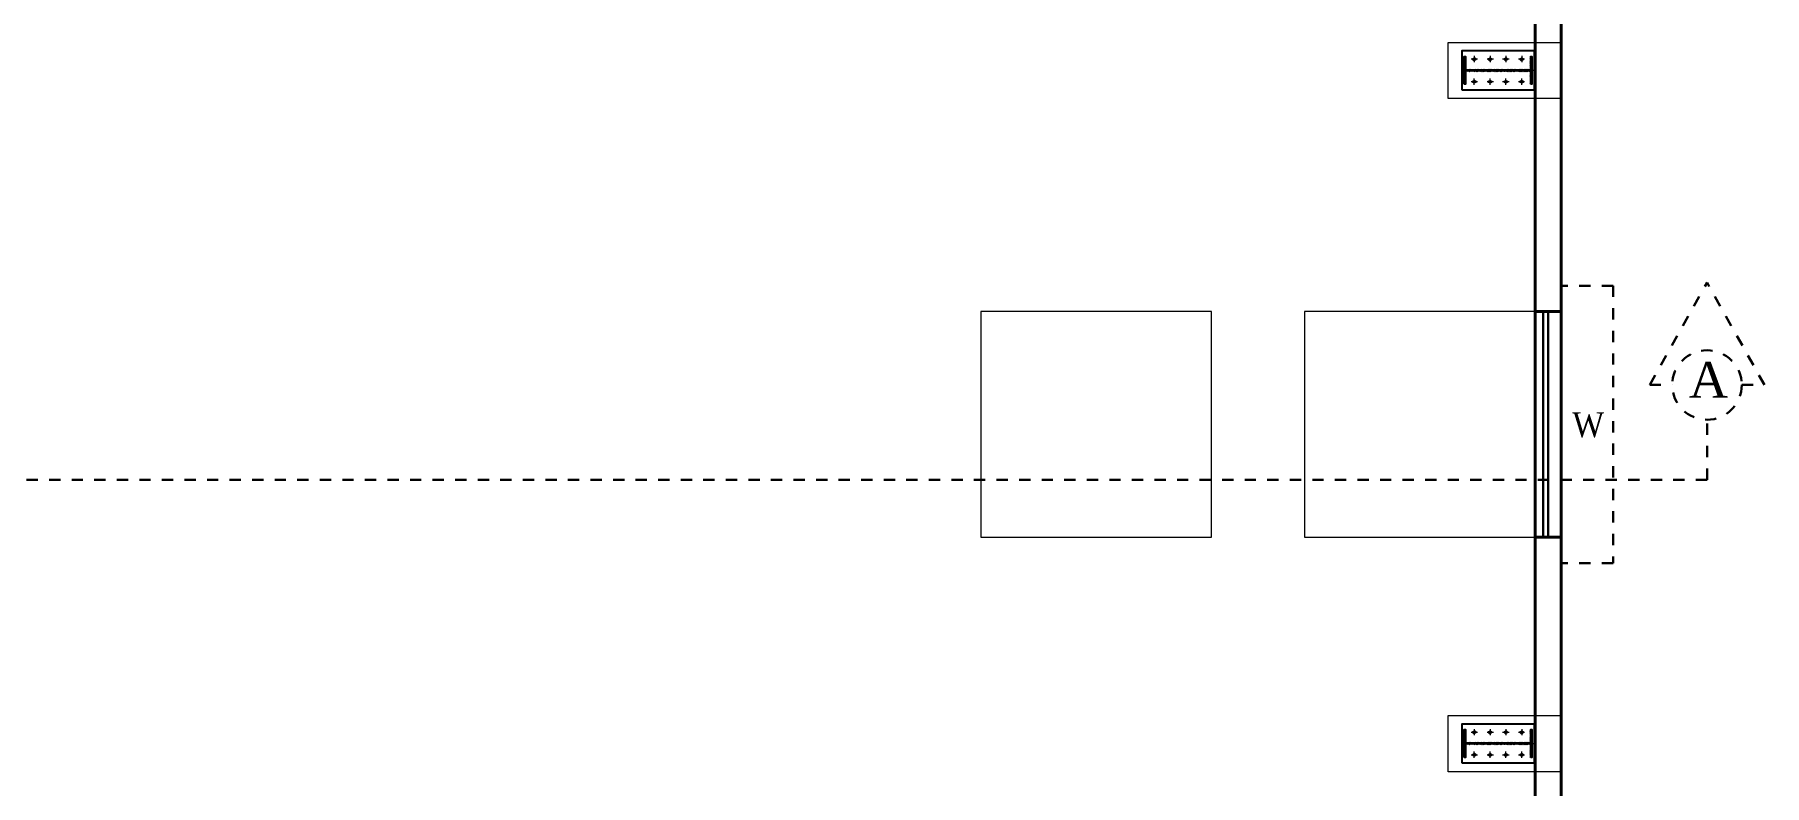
# Model space of a CAD drawing. Header units: metres. Extents: x 98347 to 98865, y -7394 to -7177.
# Drawn here: x 98554.58 to 98569.92, y -7355.83 to -7349.18 of the extents above; entities that cross this region are included whole.
import ezdxf

# ---------------------------------------------------------------- set-up
doc = ezdxf.new("R2010")
doc.units = ezdxf.units.M
doc.header["$LTSCALE"] = 0.5
doc.header["$MEASUREMENT"] = 0
doc.linetypes.add('HIDDEN', pattern=[0.375, 0.25, -0.125])
doc.layers.get('0').update_dxf_attribs({"color": 30, "lineweight": 40})
for name, color, linetype in [('BLK_1_COVERED_AREA', 140, 'Continuous'), ('BLK_1_FLR_0_BLT_UP_AREA', 1, 'Continuous'), ('BLK_1_FLR_0_CARPET_AREA', 45, 'Continuous'), ('BLK_1_FLR_0_REGULAR_ROOM_1', 4, 'Continuous'), ('PDF2_Geometry', 7, 'Continuous')]:
    doc.layers.add(name, color=color, linetype=linetype)
for name, color, linetype, lineweight in [('BLK_1_FLR_0_ROOM_1_LIGHT_VENTILATION_1', 4, 'Continuous', 15), ('STAIR', 120, 'HIDDEN', 30), ('TEXT', 11, 'Continuous', 30), ('WINDOW', 3, 'Continuous', 30), ('WORKSHOP_AREA', 5, 'Continuous', 25)]:
    doc.layers.add(name, color=color, linetype=linetype, lineweight=lineweight)
doc.styles.add('15', font='times.ttf', dxfattribs={"width": 0.9, "height": 1.5})
doc.styles.add('DIM', font='times.ttf')

msp = doc.modelspace()

# ---------------------------------------------------------------- linework, layer by layer
for p, q in [((98568.119, -7319.012), (98568.119, -7374.012)), ((98567.889, -7351.632), (98568.119, -7351.632)), ((98567.889, -7353.632), (98568.119, -7353.632))]:
    msp.add_line(p, q)
msp.add_lwpolyline([(98554.869, -7319.242), (98567.889, -7319.242), (98567.889, -7373.782), (98554.869, -7373.782)])
at = {"layer": 'BLK_1_COVERED_AREA', "color": 140}
msp.add_lwpolyline([(98533.119, -7319.012), (98568.119, -7319.012), (98568.119, -7374.012), (98533.119, -7374.012)], close=True, dxfattribs=at)
at = {"layer": 'BLK_1_FLR_0_BLT_UP_AREA', "color": 45, "lineweight": 30}
msp.add_lwpolyline([(98533.119, -7319.012), (98568.119, -7319.012), (98568.119, -7374.012), (98533.119, -7374.012)], close=True, dxfattribs=at)
at = {"layer": 'BLK_1_FLR_0_CARPET_AREA', "color": 45, "lineweight": 0}
msp.add_lwpolyline([(98533.349, -7373.782), (98567.889, -7373.782), (98567.889, -7319.242), (98533.349, -7319.242)], close=True, dxfattribs=at)
at = {"layer": 'BLK_1_FLR_0_REGULAR_ROOM_1', "color": 4, "lineweight": 0}
msp.add_lwpolyline([(98533.349, -7373.782), (98567.889, -7373.782), (98567.889, -7319.242), (98533.349, -7319.242)], close=True, dxfattribs=at)
at = {"layer": 'BLK_1_FLR_0_ROOM_1_LIGHT_VENTILATION_1'}
for points in [[(98565.019, -7351.632), (98562.973, -7351.632), (98562.973, -7353.632), (98565.019, -7353.632)], [(98567.889, -7351.632), (98565.843, -7351.632), (98565.843, -7353.632), (98567.889, -7353.632)]]:
    msp.add_lwpolyline(points, close=True, dxfattribs=at)
at = {"layer": 'PDF2_Geometry', "lineweight": 20}
for points in [[(98567.118, -7349.744), (98567.118, -7349.246), (98568.119, -7349.246), (98568.119, -7349.744)], [(98567.118, -7355.711), (98567.118, -7355.212), (98568.119, -7355.212), (98568.119, -7355.711)]]:
    msp.add_lwpolyline(points, close=True, dxfattribs=at)
at = {"layer": 'PDF2_Geometry', "lineweight": 25}
for points in [[(98567.241, -7349.668), (98567.241, -7349.319), (98567.88, -7349.319), (98567.88, -7349.668)], [(98567.258, -7349.617), (98567.258, -7349.37), (98567.271, -7349.37), (98567.271, -7349.617)], [(98567.85, -7349.617), (98567.85, -7349.37), (98567.858, -7349.37), (98567.858, -7349.617)], [(98567.271, -7349.497), (98567.271, -7349.489), (98567.85, -7349.489), (98567.85, -7349.497)], [(98567.241, -7355.634), (98567.241, -7355.285), (98567.88, -7355.285), (98567.88, -7355.634)], [(98567.258, -7355.583), (98567.258, -7355.336), (98567.271, -7355.336), (98567.271, -7355.583)], [(98567.85, -7355.583), (98567.85, -7355.336), (98567.858, -7355.336), (98567.858, -7355.583)], [(98567.271, -7355.464), (98567.271, -7355.455), (98567.85, -7355.455), (98567.85, -7355.464)]]:
    msp.add_lwpolyline(points, close=True, dxfattribs=at)
at = {"layer": 'PDF2_Geometry', "lineweight": 5}
for points in [[(98567.258, -7349.37), (98567.254, -7349.374)], [(98567.258, -7349.378), (98567.254, -7349.382)], [(98567.275, -7349.374), (98567.271, -7349.378)], [(98567.275, -7349.382), (98567.271, -7349.387)], [(98567.361, -7349.404), (98567.344, -7349.382), (98567.361, -7349.399)], [(98567.348, -7349.365), (98567.348, -7349.421)], [(98567.361, -7349.395), (98567.348, -7349.382)], [(98567.361, -7349.391), (98567.352, -7349.382)], [(98567.48, -7349.387), (98567.497, -7349.404), (98567.48, -7349.382)], [(98567.501, -7349.399), (98567.484, -7349.382)], [(98567.488, -7349.365), (98567.488, -7349.421)], [(98567.501, -7349.395), (98567.488, -7349.382)], [(98567.501, -7349.391), (98567.493, -7349.382)], [(98567.62, -7349.387), (98567.637, -7349.404), (98567.62, -7349.382)], [(98567.641, -7349.399), (98567.625, -7349.382)], [(98567.629, -7349.365), (98567.629, -7349.421)], [(98567.641, -7349.395), (98567.629, -7349.382)], [(98567.641, -7349.391), (98567.633, -7349.382)], [(98567.756, -7349.387), (98567.778, -7349.404), (98567.761, -7349.382)], [(98567.782, -7349.399), (98567.765, -7349.382), (98567.782, -7349.395)], [(98567.769, -7349.365), (98567.769, -7349.421)], [(98567.782, -7349.391), (98567.773, -7349.382)], [(98567.85, -7349.37), (98567.842, -7349.378)], [(98567.85, -7349.378), (98567.842, -7349.387)], [(98567.859, -7349.37), (98567.859, -7349.365)], [(98567.863, -7349.374), (98567.859, -7349.378)], [(98567.863, -7349.382), (98567.859, -7349.387)], [(98567.258, -7349.387), (98567.254, -7349.391)], [(98567.258, -7349.395), (98567.254, -7349.399)], [(98567.258, -7349.404), (98567.254, -7349.408)], [(98567.258, -7349.412), (98567.254, -7349.416)], [(98567.258, -7349.421), (98567.254, -7349.429)], [(98567.258, -7349.429), (98567.254, -7349.438)], [(98567.258, -7349.442), (98567.254, -7349.446)], [(98567.258, -7349.451), (98567.254, -7349.455)], [(98567.258, -7349.459), (98567.254, -7349.463)], [(98567.258, -7349.468), (98567.254, -7349.472)], [(98567.258, -7349.476), (98567.254, -7349.48)], [(98567.258, -7349.485), (98567.254, -7349.489)], [(98567.258, -7349.493), (98567.254, -7349.497)], [(98567.258, -7349.502), (98567.254, -7349.506)], [(98567.258, -7349.51), (98567.254, -7349.514)], [(98567.258, -7349.519), (98567.254, -7349.523)], [(98567.258, -7349.527), (98567.254, -7349.532)], [(98567.258, -7349.536), (98567.254, -7349.54)], [(98567.275, -7349.391), (98567.271, -7349.395)], [(98567.275, -7349.399), (98567.271, -7349.404)], [(98567.275, -7349.408), (98567.271, -7349.412)], [(98567.275, -7349.416), (98567.271, -7349.421)], [(98567.275, -7349.425), (98567.271, -7349.429)], [(98567.275, -7349.434), (98567.271, -7349.438)], [(98567.275, -7349.442), (98567.271, -7349.446)], [(98567.275, -7349.451), (98567.271, -7349.455)], [(98567.275, -7349.459), (98567.271, -7349.463)], [(98567.275, -7349.468), (98567.271, -7349.476)], [(98567.275, -7349.476), (98567.271, -7349.485)], [(98567.275, -7349.489), (98567.275, -7349.485), (98567.271, -7349.489)], [(98567.271, -7349.502), (98567.271, -7349.497), (98567.275, -7349.506), (98567.271, -7349.51)], [(98567.275, -7349.514), (98567.271, -7349.519)], [(98567.275, -7349.523), (98567.271, -7349.527)], [(98567.275, -7349.532), (98567.271, -7349.536)], [(98567.284, -7349.485), (98567.279, -7349.489)], [(98567.284, -7349.506), (98567.279, -7349.497)], [(98567.292, -7349.485), (98567.288, -7349.489)], [(98567.292, -7349.506), (98567.288, -7349.497)], [(98567.305, -7349.485), (98567.296, -7349.489)], [(98567.305, -7349.506), (98567.296, -7349.497)], [(98567.313, -7349.485), (98567.305, -7349.489)], [(98567.313, -7349.506), (98567.305, -7349.497)], [(98567.322, -7349.485), (98567.318, -7349.489)], [(98567.322, -7349.506), (98567.318, -7349.497)], [(98567.378, -7349.395), (98567.322, -7349.395)], [(98567.331, -7349.485), (98567.327, -7349.489)], [(98567.331, -7349.506), (98567.327, -7349.497)], [(98567.352, -7349.408), (98567.335, -7349.391)], [(98567.34, -7349.485), (98567.335, -7349.489)], [(98567.34, -7349.506), (98567.335, -7349.497)], [(98567.356, -7349.404), (98567.34, -7349.387)], [(98567.352, -7349.404), (98567.34, -7349.391)], [(98567.344, -7349.408), (98567.34, -7349.399)], [(98567.348, -7349.485), (98567.344, -7349.489)], [(98567.348, -7349.506), (98567.344, -7349.497)], [(98567.356, -7349.485), (98567.352, -7349.489)], [(98567.356, -7349.506), (98567.352, -7349.497)], [(98567.365, -7349.485), (98567.361, -7349.489)], [(98567.365, -7349.506), (98567.361, -7349.497)], [(98567.373, -7349.485), (98567.369, -7349.489)], [(98567.373, -7349.506), (98567.369, -7349.497)], [(98567.382, -7349.485), (98567.378, -7349.489)], [(98567.382, -7349.506), (98567.378, -7349.497)], [(98567.39, -7349.485), (98567.386, -7349.489)], [(98567.39, -7349.506), (98567.386, -7349.497)], [(98567.399, -7349.485), (98567.394, -7349.489)], [(98567.399, -7349.506), (98567.394, -7349.497)], [(98567.407, -7349.485), (98567.403, -7349.489)], [(98567.407, -7349.506), (98567.403, -7349.497)], [(98567.416, -7349.485), (98567.411, -7349.489)], [(98567.416, -7349.506), (98567.411, -7349.497)], [(98567.428, -7349.485), (98567.42, -7349.489)], [(98567.428, -7349.506), (98567.42, -7349.497)], [(98567.437, -7349.485), (98567.428, -7349.489)], [(98567.437, -7349.506), (98567.428, -7349.497)], [(98567.446, -7349.485), (98567.441, -7349.489)], [(98567.446, -7349.506), (98567.441, -7349.497)], [(98567.455, -7349.485), (98567.45, -7349.489)], [(98567.455, -7349.506), (98567.45, -7349.497)], [(98567.463, -7349.485), (98567.459, -7349.489)], [(98567.463, -7349.506), (98567.459, -7349.497)], [(98567.518, -7349.395), (98567.463, -7349.395)], [(98567.471, -7349.485), (98567.467, -7349.489)], [(98567.471, -7349.506), (98567.467, -7349.497)], [(98567.488, -7349.408), (98567.476, -7349.391), (98567.493, -7349.404)], [(98567.484, -7349.408), (98567.476, -7349.399)], [(98567.48, -7349.485), (98567.476, -7349.489)], [(98567.48, -7349.506), (98567.476, -7349.497)], [(98567.488, -7349.485), (98567.484, -7349.489)], [(98567.488, -7349.506), (98567.484, -7349.497)], [(98567.497, -7349.485), (98567.493, -7349.489)], [(98567.497, -7349.506), (98567.493, -7349.497)], [(98567.505, -7349.485), (98567.501, -7349.489)], [(98567.505, -7349.506), (98567.501, -7349.497)], [(98567.514, -7349.485), (98567.51, -7349.489)], [(98567.514, -7349.506), (98567.51, -7349.497)], [(98567.522, -7349.485), (98567.518, -7349.489)], [(98567.522, -7349.506), (98567.518, -7349.497)], [(98567.531, -7349.485), (98567.526, -7349.489)], [(98567.531, -7349.506), (98567.526, -7349.497)], [(98567.543, -7349.485), (98567.535, -7349.489)], [(98567.543, -7349.506), (98567.535, -7349.497)], [(98567.552, -7349.485), (98567.543, -7349.489)], [(98567.552, -7349.506), (98567.543, -7349.497)], [(98567.561, -7349.485), (98567.552, -7349.489)], [(98567.561, -7349.506), (98567.552, -7349.497)], [(98567.569, -7349.485), (98567.565, -7349.489)], [(98567.569, -7349.506), (98567.565, -7349.497)], [(98567.578, -7349.485), (98567.574, -7349.489)], [(98567.578, -7349.506), (98567.574, -7349.497)], [(98567.587, -7349.485), (98567.582, -7349.489)], [(98567.587, -7349.506), (98567.582, -7349.497)], [(98567.595, -7349.485), (98567.591, -7349.489)], [(98567.595, -7349.506), (98567.591, -7349.497)], [(98567.658, -7349.395), (98567.599, -7349.395)], [(98567.603, -7349.485), (98567.599, -7349.489)], [(98567.603, -7349.506), (98567.599, -7349.497)], [(98567.612, -7349.485), (98567.608, -7349.489)], [(98567.612, -7349.506), (98567.608, -7349.497)], [(98567.629, -7349.408), (98567.616, -7349.391), (98567.633, -7349.404)], [(98567.625, -7349.408), (98567.616, -7349.399)], [(98567.62, -7349.485), (98567.616, -7349.489)], [(98567.62, -7349.506), (98567.62, -7349.502), (98567.616, -7349.497)], [(98567.629, -7349.485), (98567.625, -7349.489)], [(98567.629, -7349.506), (98567.625, -7349.497)], [(98567.637, -7349.485), (98567.633, -7349.489)], [(98567.637, -7349.506), (98567.633, -7349.497)], [(98567.646, -7349.485), (98567.641, -7349.489)], [(98567.641, -7349.493), (98567.893, -7349.493)], [(98567.646, -7349.506), (98567.641, -7349.497)], [(98567.654, -7349.485), (98567.65, -7349.489)], [(98567.654, -7349.506), (98567.65, -7349.497)], [(98567.667, -7349.485), (98567.658, -7349.489)], [(98567.667, -7349.506), (98567.658, -7349.497)], [(98567.675, -7349.485), (98567.667, -7349.489)], [(98567.675, -7349.506), (98567.667, -7349.497)], [(98567.684, -7349.485), (98567.68, -7349.489)], [(98567.684, -7349.506), (98567.68, -7349.497)], [(98567.693, -7349.485), (98567.689, -7349.489)], [(98567.693, -7349.506), (98567.689, -7349.497)], [(98567.702, -7349.485), (98567.697, -7349.489)], [(98567.702, -7349.506), (98567.697, -7349.497)], [(98567.71, -7349.485), (98567.706, -7349.489)], [(98567.71, -7349.506), (98567.706, -7349.497)], [(98567.718, -7349.485), (98567.714, -7349.489)], [(98567.718, -7349.506), (98567.714, -7349.497)], [(98567.727, -7349.485), (98567.723, -7349.489)], [(98567.727, -7349.506), (98567.723, -7349.497)], [(98567.735, -7349.485), (98567.731, -7349.489)], [(98567.735, -7349.506), (98567.731, -7349.497)], [(98567.795, -7349.395), (98567.74, -7349.395)], [(98567.744, -7349.485), (98567.74, -7349.489)], [(98567.744, -7349.506), (98567.74, -7349.497)], [(98567.752, -7349.485), (98567.748, -7349.489)], [(98567.752, -7349.506), (98567.748, -7349.497)], [(98567.769, -7349.408), (98567.756, -7349.391), (98567.773, -7349.404)], [(98567.765, -7349.408), (98567.756, -7349.399)], [(98567.761, -7349.485), (98567.756, -7349.489)], [(98567.761, -7349.506), (98567.756, -7349.497)], [(98567.769, -7349.485), (98567.765, -7349.489)], [(98567.769, -7349.506), (98567.765, -7349.497)], [(98567.778, -7349.485), (98567.773, -7349.489)], [(98567.778, -7349.506), (98567.773, -7349.497)], [(98567.79, -7349.485), (98567.782, -7349.489)], [(98567.79, -7349.506), (98567.782, -7349.497)], [(98567.799, -7349.485), (98567.79, -7349.489)], [(98567.799, -7349.506), (98567.79, -7349.497)], [(98567.808, -7349.485), (98567.803, -7349.489)], [(98567.808, -7349.506), (98567.803, -7349.497)], [(98567.817, -7349.485), (98567.812, -7349.489)], [(98567.817, -7349.506), (98567.812, -7349.497)], [(98567.825, -7349.485), (98567.821, -7349.489)], [(98567.825, -7349.506), (98567.821, -7349.497)], [(98567.833, -7349.485), (98567.829, -7349.489)], [(98567.833, -7349.506), (98567.829, -7349.497)], [(98567.842, -7349.485), (98567.838, -7349.489)], [(98567.842, -7349.506), (98567.838, -7349.497)], [(98567.85, -7349.391), (98567.842, -7349.395)], [(98567.85, -7349.399), (98567.842, -7349.404)], [(98567.85, -7349.408), (98567.842, -7349.412)], [(98567.85, -7349.416), (98567.842, -7349.421)], [(98567.85, -7349.425), (98567.842, -7349.429)], [(98567.85, -7349.434), (98567.842, -7349.438)], [(98567.85, -7349.442), (98567.842, -7349.446)], [(98567.85, -7349.451), (98567.842, -7349.455)], [(98567.85, -7349.459), (98567.842, -7349.463)], [(98567.85, -7349.468), (98567.842, -7349.472)], [(98567.85, -7349.476), (98567.842, -7349.48)], [(98567.842, -7349.502), (98567.846, -7349.497), (98567.85, -7349.502), (98567.842, -7349.51)], [(98567.85, -7349.514), (98567.842, -7349.519)], [(98567.85, -7349.523), (98567.842, -7349.527)], [(98567.85, -7349.532), (98567.842, -7349.536)], [(98567.863, -7349.391), (98567.859, -7349.395)], [(98567.863, -7349.399), (98567.859, -7349.404)], [(98567.863, -7349.408), (98567.859, -7349.412)], [(98567.863, -7349.416), (98567.859, -7349.425)], [(98567.863, -7349.425), (98567.859, -7349.434)], [(98567.863, -7349.438), (98567.859, -7349.442)], [(98567.863, -7349.446), (98567.859, -7349.451)], [(98567.863, -7349.455), (98567.859, -7349.459)], [(98567.863, -7349.463), (98567.859, -7349.468)], [(98567.863, -7349.472), (98567.859, -7349.476)], [(98567.863, -7349.48), (98567.859, -7349.485)], [(98567.863, -7349.489), (98567.859, -7349.493)], [(98567.863, -7349.497), (98567.859, -7349.502)], [(98567.863, -7349.506), (98567.859, -7349.51)], [(98567.863, -7349.514), (98567.859, -7349.519)], [(98567.863, -7349.523), (98567.859, -7349.527)], [(98567.863, -7349.532), (98567.859, -7349.54)], [(98567.258, -7349.544), (98567.254, -7349.553)], [(98567.258, -7349.553), (98567.254, -7349.561)], [(98567.258, -7349.566), (98567.254, -7349.57)], [(98567.258, -7349.574), (98567.254, -7349.578)], [(98567.258, -7349.583), (98567.254, -7349.587)], [(98567.258, -7349.591), (98567.254, -7349.595)], [(98567.258, -7349.6), (98567.254, -7349.604)], [(98567.258, -7349.608), (98567.254, -7349.612)], [(98567.258, -7349.617), (98567.258, -7349.612)], [(98567.275, -7349.54), (98567.271, -7349.544)], [(98567.275, -7349.549), (98567.271, -7349.553)], [(98567.275, -7349.557), (98567.271, -7349.561)], [(98567.275, -7349.566), (98567.271, -7349.57)], [(98567.275, -7349.574), (98567.271, -7349.578)], [(98567.275, -7349.583), (98567.271, -7349.587)], [(98567.275, -7349.591), (98567.271, -7349.6)], [(98567.275, -7349.6), (98567.271, -7349.608)], [(98567.275, -7349.612), (98567.271, -7349.617)], [(98567.378, -7349.595), (98567.322, -7349.595)], [(98567.352, -7349.608), (98567.335, -7349.591)], [(98567.356, -7349.604), (98567.34, -7349.587)], [(98567.352, -7349.604), (98567.34, -7349.591)], [(98567.344, -7349.604), (98567.34, -7349.6)], [(98567.361, -7349.6), (98567.344, -7349.583), (98567.361, -7349.6)], [(98567.348, -7349.621), (98567.348, -7349.566)], [(98567.361, -7349.595), (98567.348, -7349.583)], [(98567.361, -7349.591), (98567.352, -7349.583)], [(98567.518, -7349.595), (98567.463, -7349.595)], [(98567.488, -7349.608), (98567.476, -7349.591), (98567.493, -7349.604)], [(98567.484, -7349.604), (98567.476, -7349.6)], [(98567.497, -7349.6), (98567.48, -7349.583)], [(98567.497, -7349.604), (98567.48, -7349.587)], [(98567.501, -7349.6), (98567.484, -7349.583)], [(98567.488, -7349.621), (98567.488, -7349.566)], [(98567.501, -7349.595), (98567.488, -7349.583)], [(98567.501, -7349.591), (98567.493, -7349.583)], [(98567.658, -7349.595), (98567.599, -7349.595)], [(98567.629, -7349.608), (98567.616, -7349.591), (98567.633, -7349.604)], [(98567.625, -7349.604), (98567.616, -7349.6)], [(98567.637, -7349.6), (98567.62, -7349.583)], [(98567.637, -7349.604), (98567.62, -7349.587)], [(98567.641, -7349.6), (98567.625, -7349.583)], [(98567.629, -7349.621), (98567.629, -7349.566)], [(98567.641, -7349.595), (98567.629, -7349.583)], [(98567.641, -7349.591), (98567.633, -7349.583)], [(98567.795, -7349.595), (98567.74, -7349.595)], [(98567.778, -7349.604), (98567.756, -7349.587)], [(98567.769, -7349.608), (98567.756, -7349.591), (98567.773, -7349.604)], [(98567.765, -7349.604), (98567.756, -7349.6)], [(98567.778, -7349.6), (98567.761, -7349.583)], [(98567.782, -7349.6), (98567.765, -7349.583), (98567.782, -7349.595)], [(98567.769, -7349.621), (98567.769, -7349.566)], [(98567.782, -7349.591), (98567.773, -7349.583)], [(98567.85, -7349.54), (98567.842, -7349.544)], [(98567.85, -7349.549), (98567.842, -7349.553)], [(98567.85, -7349.557), (98567.842, -7349.561)], [(98567.85, -7349.566), (98567.842, -7349.57)], [(98567.85, -7349.574), (98567.842, -7349.578)], [(98567.85, -7349.583), (98567.842, -7349.587)], [(98567.85, -7349.591), (98567.842, -7349.595)], [(98567.85, -7349.6), (98567.842, -7349.604)], [(98567.85, -7349.608), (98567.842, -7349.617)], [(98567.85, -7349.617), (98567.85, -7349.612)], [(98567.863, -7349.54), (98567.859, -7349.549)], [(98567.863, -7349.549), (98567.859, -7349.557)], [(98567.863, -7349.561), (98567.859, -7349.566)], [(98567.863, -7349.57), (98567.859, -7349.574)], [(98567.863, -7349.578), (98567.859, -7349.583)], [(98567.863, -7349.587), (98567.859, -7349.591)], [(98567.863, -7349.595), (98567.859, -7349.6)], [(98567.863, -7349.604), (98567.859, -7349.608)], [(98567.863, -7349.612), (98567.859, -7349.617)], [(98567.258, -7355.336), (98567.254, -7355.34)], [(98567.258, -7355.344), (98567.254, -7355.349)], [(98567.258, -7355.353), (98567.254, -7355.357)], [(98567.258, -7355.361), (98567.254, -7355.366)], [(98567.275, -7355.34), (98567.271, -7355.344)], [(98567.275, -7355.349), (98567.271, -7355.353)], [(98567.275, -7355.357), (98567.271, -7355.361)], [(98567.378, -7355.361), (98567.322, -7355.361)], [(98567.352, -7355.374), (98567.335, -7355.357)], [(98567.356, -7355.37), (98567.34, -7355.353)], [(98567.352, -7355.37), (98567.34, -7355.357)], [(98567.361, -7355.37), (98567.344, -7355.349), (98567.361, -7355.366)], [(98567.348, -7355.332), (98567.348, -7355.387)], [(98567.361, -7355.361), (98567.348, -7355.349)], [(98567.361, -7355.357), (98567.352, -7355.349)], [(98567.518, -7355.361), (98567.463, -7355.361)], [(98567.488, -7355.374), (98567.476, -7355.357), (98567.493, -7355.37)], [(98567.48, -7355.353), (98567.497, -7355.37), (98567.48, -7355.349)], [(98567.501, -7355.366), (98567.484, -7355.349)], [(98567.488, -7355.332), (98567.488, -7355.387)], [(98567.501, -7355.361), (98567.488, -7355.349)], [(98567.501, -7355.357), (98567.493, -7355.349)], [(98567.658, -7355.361), (98567.599, -7355.361)], [(98567.629, -7355.374), (98567.616, -7355.357), (98567.633, -7355.37)], [(98567.62, -7355.353), (98567.637, -7355.37), (98567.62, -7355.349)], [(98567.641, -7355.366), (98567.625, -7355.349)], [(98567.629, -7355.332), (98567.629, -7355.387)], [(98567.641, -7355.361), (98567.629, -7355.349)], [(98567.641, -7355.357), (98567.633, -7355.349)], [(98567.795, -7355.361), (98567.74, -7355.361)], [(98567.756, -7355.353), (98567.778, -7355.37), (98567.761, -7355.349)], [(98567.769, -7355.374), (98567.756, -7355.357), (98567.773, -7355.37)], [(98567.782, -7355.366), (98567.765, -7355.349), (98567.782, -7355.361)], [(98567.769, -7355.332), (98567.769, -7355.387)], [(98567.782, -7355.357), (98567.773, -7355.349)], [(98567.85, -7355.336), (98567.842, -7355.344)], [(98567.85, -7355.344), (98567.842, -7355.353)], [(98567.85, -7355.357), (98567.842, -7355.361)], [(98567.859, -7355.336), (98567.859, -7355.332)], [(98567.863, -7355.34), (98567.859, -7355.344)], [(98567.863, -7355.349), (98567.859, -7355.353)], [(98567.863, -7355.357), (98567.859, -7355.361)], [(98567.258, -7355.37), (98567.254, -7355.374)], [(98567.258, -7355.379), (98567.254, -7355.383)], [(98567.258, -7355.387), (98567.254, -7355.396)], [(98567.258, -7355.396), (98567.254, -7355.404)], [(98567.258, -7355.408), (98567.254, -7355.413)], [(98567.258, -7355.417), (98567.254, -7355.421)], [(98567.258, -7355.425), (98567.254, -7355.43)], [(98567.258, -7355.434), (98567.254, -7355.438)], [(98567.258, -7355.442), (98567.254, -7355.447)], [(98567.258, -7355.451), (98567.254, -7355.455)], [(98567.258, -7355.459), (98567.254, -7355.464)], [(98567.258, -7355.468), (98567.254, -7355.472)], [(98567.258, -7355.476), (98567.254, -7355.481)], [(98567.258, -7355.485), (98567.254, -7355.489)], [(98567.258, -7355.493), (98567.254, -7355.498)], [(98567.258, -7355.502), (98567.254, -7355.506)], [(98567.258, -7355.511), (98567.254, -7355.519)], [(98567.275, -7355.366), (98567.271, -7355.37)], [(98567.275, -7355.374), (98567.271, -7355.379)], [(98567.275, -7355.383), (98567.271, -7355.387)], [(98567.275, -7355.391), (98567.271, -7355.396)], [(98567.275, -7355.4), (98567.271, -7355.404)], [(98567.275, -7355.408), (98567.271, -7355.413)], [(98567.275, -7355.417), (98567.271, -7355.421)], [(98567.275, -7355.425), (98567.271, -7355.43)], [(98567.275, -7355.434), (98567.271, -7355.442)], [(98567.275, -7355.442), (98567.271, -7355.451)], [(98567.275, -7355.455), (98567.275, -7355.451), (98567.271, -7355.455)], [(98567.271, -7355.468), (98567.271, -7355.464), (98567.275, -7355.472), (98567.271, -7355.476)], [(98567.275, -7355.481), (98567.271, -7355.485)], [(98567.275, -7355.489), (98567.271, -7355.493)], [(98567.275, -7355.498), (98567.271, -7355.502)], [(98567.275, -7355.506), (98567.271, -7355.511)], [(98567.275, -7355.515), (98567.271, -7355.519)], [(98567.284, -7355.451), (98567.279, -7355.455)], [(98567.284, -7355.472), (98567.279, -7355.464)], [(98567.292, -7355.451), (98567.288, -7355.455)], [(98567.292, -7355.472), (98567.288, -7355.464)], [(98567.305, -7355.451), (98567.296, -7355.455)], [(98567.305, -7355.472), (98567.296, -7355.464)], [(98567.313, -7355.451), (98567.305, -7355.455)], [(98567.313, -7355.472), (98567.305, -7355.464)], [(98567.322, -7355.451), (98567.318, -7355.455)], [(98567.322, -7355.472), (98567.318, -7355.464)], [(98567.331, -7355.451), (98567.327, -7355.455)], [(98567.331, -7355.472), (98567.327, -7355.464)], [(98567.34, -7355.451), (98567.335, -7355.455)], [(98567.34, -7355.472), (98567.335, -7355.464)], [(98567.344, -7355.374), (98567.34, -7355.366)], [(98567.348, -7355.451), (98567.344, -7355.455)], [(98567.348, -7355.472), (98567.344, -7355.464)], [(98567.356, -7355.451), (98567.352, -7355.455)], [(98567.356, -7355.472), (98567.352, -7355.464)], [(98567.365, -7355.451), (98567.361, -7355.455)], [(98567.365, -7355.472), (98567.361, -7355.464)], [(98567.373, -7355.451), (98567.369, -7355.455)], [(98567.373, -7355.472), (98567.369, -7355.464)], [(98567.382, -7355.451), (98567.378, -7355.455)], [(98567.382, -7355.472), (98567.378, -7355.464)], [(98567.39, -7355.451), (98567.386, -7355.455)], [(98567.39, -7355.472), (98567.386, -7355.464)], [(98567.399, -7355.451), (98567.394, -7355.455)], [(98567.399, -7355.472), (98567.394, -7355.464)], [(98567.407, -7355.451), (98567.403, -7355.455)], [(98567.407, -7355.472), (98567.403, -7355.464)], [(98567.416, -7355.451), (98567.411, -7355.455)], [(98567.416, -7355.472), (98567.411, -7355.464)], [(98567.428, -7355.451), (98567.42, -7355.455)], [(98567.428, -7355.472), (98567.42, -7355.464)], [(98567.437, -7355.451), (98567.428, -7355.455)], [(98567.437, -7355.472), (98567.428, -7355.464)], [(98567.446, -7355.451), (98567.441, -7355.455)], [(98567.446, -7355.472), (98567.441, -7355.464)], [(98567.455, -7355.451), (98567.45, -7355.455)], [(98567.455, -7355.472), (98567.45, -7355.464)], [(98567.463, -7355.451), (98567.459, -7355.455)], [(98567.463, -7355.472), (98567.459, -7355.464)], [(98567.471, -7355.451), (98567.467, -7355.455)], [(98567.471, -7355.472), (98567.467, -7355.464)], [(98567.484, -7355.374), (98567.476, -7355.366)], [(98567.48, -7355.451), (98567.476, -7355.455)], [(98567.48, -7355.472), (98567.476, -7355.464)], [(98567.488, -7355.451), (98567.484, -7355.455)], [(98567.488, -7355.472), (98567.484, -7355.464)], [(98567.497, -7355.451), (98567.493, -7355.455)], [(98567.497, -7355.472), (98567.493, -7355.464)], [(98567.505, -7355.451), (98567.501, -7355.455)], [(98567.505, -7355.472), (98567.501, -7355.464)], [(98567.514, -7355.451), (98567.51, -7355.455)], [(98567.514, -7355.472), (98567.51, -7355.464)], [(98567.522, -7355.451), (98567.518, -7355.455)], [(98567.522, -7355.472), (98567.518, -7355.464)], [(98567.531, -7355.451), (98567.526, -7355.455)], [(98567.531, -7355.472), (98567.526, -7355.464)], [(98567.543, -7355.451), (98567.535, -7355.455)], [(98567.543, -7355.472), (98567.535, -7355.464)], [(98567.552, -7355.451), (98567.543, -7355.455)], [(98567.552, -7355.472), (98567.543, -7355.464)], [(98567.561, -7355.451), (98567.552, -7355.455)], [(98567.561, -7355.472), (98567.552, -7355.464)], [(98567.569, -7355.451), (98567.565, -7355.455)], [(98567.569, -7355.472), (98567.565, -7355.464)], [(98567.578, -7355.451), (98567.574, -7355.455)], [(98567.578, -7355.472), (98567.574, -7355.464)], [(98567.587, -7355.451), (98567.582, -7355.455)], [(98567.587, -7355.472), (98567.582, -7355.464)], [(98567.595, -7355.451), (98567.591, -7355.455)], [(98567.595, -7355.472), (98567.591, -7355.464)], [(98567.603, -7355.451), (98567.599, -7355.455)], [(98567.603, -7355.472), (98567.599, -7355.464)], [(98567.612, -7355.451), (98567.608, -7355.455)], [(98567.612, -7355.472), (98567.608, -7355.464)], [(98567.625, -7355.374), (98567.616, -7355.366)], [(98567.62, -7355.451), (98567.616, -7355.455)], [(98567.62, -7355.472), (98567.62, -7355.468), (98567.616, -7355.464)], [(98567.629, -7355.451), (98567.625, -7355.455)], [(98567.629, -7355.472), (98567.625, -7355.464)], [(98567.637, -7355.451), (98567.633, -7355.455)], [(98567.637, -7355.472), (98567.633, -7355.464)], [(98567.646, -7355.451), (98567.641, -7355.455)], [(98567.641, -7355.459), (98567.893, -7355.459)], [(98567.646, -7355.472), (98567.641, -7355.464)], [(98567.654, -7355.451), (98567.65, -7355.455)], [(98567.654, -7355.472), (98567.65, -7355.464)], [(98567.667, -7355.451), (98567.658, -7355.455)], [(98567.667, -7355.472), (98567.658, -7355.464)], [(98567.675, -7355.451), (98567.667, -7355.455)], [(98567.675, -7355.472), (98567.667, -7355.464)], [(98567.684, -7355.451), (98567.68, -7355.455)], [(98567.684, -7355.472), (98567.68, -7355.464)], [(98567.693, -7355.451), (98567.689, -7355.455)], [(98567.693, -7355.472), (98567.689, -7355.464)], [(98567.702, -7355.451), (98567.697, -7355.455)], [(98567.702, -7355.472), (98567.697, -7355.464)], [(98567.71, -7355.451), (98567.706, -7355.455)], [(98567.71, -7355.472), (98567.706, -7355.464)], [(98567.718, -7355.451), (98567.714, -7355.455)], [(98567.718, -7355.472), (98567.714, -7355.464)], [(98567.727, -7355.451), (98567.723, -7355.455)], [(98567.727, -7355.472), (98567.723, -7355.464)], [(98567.735, -7355.451), (98567.731, -7355.455)], [(98567.735, -7355.472), (98567.731, -7355.464)], [(98567.744, -7355.451), (98567.74, -7355.455)], [(98567.744, -7355.472), (98567.74, -7355.464)], [(98567.752, -7355.451), (98567.748, -7355.455)], [(98567.752, -7355.472), (98567.748, -7355.464)], [(98567.765, -7355.374), (98567.756, -7355.366)], [(98567.761, -7355.451), (98567.756, -7355.455)], [(98567.761, -7355.472), (98567.756, -7355.464)], [(98567.769, -7355.451), (98567.765, -7355.455)], [(98567.769, -7355.472), (98567.765, -7355.464)], [(98567.778, -7355.451), (98567.773, -7355.455)], [(98567.778, -7355.472), (98567.773, -7355.464)], [(98567.79, -7355.451), (98567.782, -7355.455)], [(98567.79, -7355.472), (98567.782, -7355.464)], [(98567.799, -7355.451), (98567.79, -7355.455)], [(98567.799, -7355.472), (98567.79, -7355.464)], [(98567.808, -7355.451), (98567.803, -7355.455)], [(98567.808, -7355.472), (98567.803, -7355.464)], [(98567.817, -7355.451), (98567.812, -7355.455)], [(98567.817, -7355.472), (98567.812, -7355.464)], [(98567.825, -7355.451), (98567.821, -7355.455)], [(98567.825, -7355.472), (98567.821, -7355.464)], [(98567.833, -7355.451), (98567.829, -7355.455)], [(98567.833, -7355.472), (98567.829, -7355.464)], [(98567.842, -7355.451), (98567.838, -7355.455)], [(98567.842, -7355.472), (98567.838, -7355.464)], [(98567.85, -7355.366), (98567.842, -7355.37)], [(98567.85, -7355.374), (98567.842, -7355.379)], [(98567.85, -7355.383), (98567.842, -7355.387)], [(98567.85, -7355.391), (98567.842, -7355.396)], [(98567.85, -7355.4), (98567.842, -7355.404)], [(98567.85, -7355.408), (98567.842, -7355.413)], [(98567.85, -7355.417), (98567.842, -7355.421)], [(98567.85, -7355.425), (98567.842, -7355.43)], [(98567.85, -7355.434), (98567.842, -7355.438)], [(98567.85, -7355.442), (98567.842, -7355.447)], [(98567.842, -7355.468), (98567.846, -7355.464), (98567.85, -7355.468), (98567.842, -7355.476)], [(98567.85, -7355.481), (98567.842, -7355.485)], [(98567.85, -7355.489), (98567.842, -7355.493)], [(98567.85, -7355.498), (98567.842, -7355.502)], [(98567.85, -7355.506), (98567.842, -7355.511)], [(98567.85, -7355.515), (98567.842, -7355.519)], [(98567.863, -7355.366), (98567.859, -7355.37)], [(98567.863, -7355.374), (98567.859, -7355.379)], [(98567.863, -7355.383), (98567.859, -7355.391)], [(98567.863, -7355.391), (98567.859, -7355.4)], [(98567.863, -7355.404), (98567.859, -7355.408)], [(98567.863, -7355.413), (98567.859, -7355.417)], [(98567.863, -7355.421), (98567.859, -7355.425)], [(98567.863, -7355.43), (98567.859, -7355.434)], [(98567.863, -7355.438), (98567.859, -7355.442)], [(98567.863, -7355.447), (98567.859, -7355.451)], [(98567.863, -7355.455), (98567.859, -7355.459)], [(98567.863, -7355.464), (98567.859, -7355.468)], [(98567.863, -7355.472), (98567.859, -7355.476)], [(98567.863, -7355.481), (98567.859, -7355.485)], [(98567.863, -7355.489), (98567.859, -7355.493)], [(98567.863, -7355.498), (98567.859, -7355.506)], [(98567.863, -7355.506), (98567.859, -7355.515)], [(98567.863, -7355.515), (98567.859, -7355.523)], [(98567.258, -7355.519), (98567.254, -7355.528)], [(98567.258, -7355.532), (98567.254, -7355.536)], [(98567.258, -7355.54), (98567.254, -7355.545)], [(98567.258, -7355.549), (98567.254, -7355.553)], [(98567.258, -7355.557), (98567.254, -7355.562)], [(98567.258, -7355.566), (98567.254, -7355.57)], [(98567.258, -7355.574), (98567.254, -7355.579)], [(98567.258, -7355.583), (98567.258, -7355.579)], [(98567.275, -7355.523), (98567.271, -7355.528)], [(98567.275, -7355.532), (98567.271, -7355.536)], [(98567.275, -7355.54), (98567.271, -7355.545)], [(98567.275, -7355.549), (98567.271, -7355.553)], [(98567.275, -7355.557), (98567.271, -7355.566)], [(98567.275, -7355.566), (98567.271, -7355.574)], [(98567.275, -7355.579), (98567.271, -7355.583)], [(98567.378, -7355.562), (98567.322, -7355.562)], [(98567.352, -7355.574), (98567.335, -7355.557)], [(98567.356, -7355.57), (98567.34, -7355.553)], [(98567.352, -7355.57), (98567.34, -7355.557)], [(98567.344, -7355.57), (98567.34, -7355.566)], [(98567.361, -7355.566), (98567.344, -7355.549), (98567.361, -7355.566)], [(98567.348, -7355.587), (98567.348, -7355.532)], [(98567.361, -7355.562), (98567.348, -7355.549)], [(98567.361, -7355.557), (98567.352, -7355.549)], [(98567.518, -7355.562), (98567.463, -7355.562)], [(98567.488, -7355.574), (98567.476, -7355.557), (98567.493, -7355.57)], [(98567.484, -7355.57), (98567.476, -7355.566)], [(98567.497, -7355.566), (98567.48, -7355.549)], [(98567.497, -7355.57), (98567.48, -7355.553)], [(98567.501, -7355.566), (98567.484, -7355.549)], [(98567.488, -7355.587), (98567.488, -7355.532)], [(98567.501, -7355.562), (98567.488, -7355.549)], [(98567.501, -7355.557), (98567.493, -7355.549)], [(98567.658, -7355.562), (98567.599, -7355.562)], [(98567.629, -7355.574), (98567.616, -7355.557), (98567.633, -7355.57)], [(98567.625, -7355.57), (98567.616, -7355.566)], [(98567.637, -7355.566), (98567.62, -7355.549)], [(98567.637, -7355.57), (98567.62, -7355.553)], [(98567.641, -7355.566), (98567.625, -7355.549)], [(98567.629, -7355.587), (98567.629, -7355.532)], [(98567.641, -7355.562), (98567.629, -7355.549)], [(98567.641, -7355.557), (98567.633, -7355.549)], [(98567.795, -7355.562), (98567.74, -7355.562)], [(98567.778, -7355.57), (98567.756, -7355.553)], [(98567.769, -7355.574), (98567.756, -7355.557), (98567.773, -7355.57)], [(98567.765, -7355.57), (98567.756, -7355.566)], [(98567.778, -7355.566), (98567.761, -7355.549)], [(98567.782, -7355.566), (98567.765, -7355.549), (98567.782, -7355.562)], [(98567.769, -7355.587), (98567.769, -7355.532)], [(98567.782, -7355.557), (98567.773, -7355.549)], [(98567.85, -7355.523), (98567.842, -7355.528)], [(98567.85, -7355.532), (98567.842, -7355.536)], [(98567.85, -7355.54), (98567.842, -7355.545)], [(98567.85, -7355.549), (98567.842, -7355.553)], [(98567.85, -7355.557), (98567.842, -7355.562)], [(98567.85, -7355.566), (98567.842, -7355.57)], [(98567.85, -7355.574), (98567.842, -7355.583)], [(98567.85, -7355.583), (98567.85, -7355.579)], [(98567.863, -7355.528), (98567.859, -7355.532)], [(98567.863, -7355.536), (98567.859, -7355.54)], [(98567.863, -7355.545), (98567.859, -7355.549)], [(98567.863, -7355.553), (98567.859, -7355.557)], [(98567.863, -7355.562), (98567.859, -7355.566)], [(98567.863, -7355.57), (98567.859, -7355.574)], [(98567.863, -7355.579), (98567.859, -7355.583)]]:
    msp.add_lwpolyline(points, dxfattribs=at)
for points in [[(98567.348, -7349.408), (98567.335, -7349.399), (98567.335, -7349.387), (98567.348, -7349.382), (98567.361, -7349.387), (98567.361, -7349.399)], [(98567.488, -7349.408), (98567.476, -7349.399), (98567.476, -7349.387), (98567.488, -7349.382), (98567.501, -7349.387), (98567.501, -7349.399)], [(98567.629, -7349.408), (98567.616, -7349.399), (98567.616, -7349.387), (98567.629, -7349.382), (98567.641, -7349.387), (98567.641, -7349.399)], [(98567.769, -7349.408), (98567.756, -7349.399), (98567.756, -7349.387), (98567.769, -7349.382), (98567.782, -7349.387), (98567.782, -7349.399)], [(98567.348, -7349.404), (98567.34, -7349.399), (98567.344, -7349.387), (98567.352, -7349.387), (98567.356, -7349.399)], [(98567.488, -7349.404), (98567.48, -7349.399), (98567.484, -7349.387), (98567.493, -7349.387), (98567.497, -7349.399)], [(98567.629, -7349.404), (98567.62, -7349.399), (98567.625, -7349.387), (98567.633, -7349.387), (98567.637, -7349.399)], [(98567.769, -7349.404), (98567.761, -7349.399), (98567.765, -7349.387), (98567.773, -7349.387), (98567.778, -7349.399)], [(98567.846, -7349.489), (98567.85, -7349.485)], [(98567.348, -7349.608), (98567.335, -7349.6), (98567.335, -7349.587), (98567.348, -7349.583), (98567.361, -7349.587), (98567.361, -7349.6)], [(98567.348, -7349.604), (98567.34, -7349.6), (98567.344, -7349.587), (98567.352, -7349.587), (98567.356, -7349.6)], [(98567.488, -7349.608), (98567.476, -7349.6), (98567.476, -7349.587), (98567.488, -7349.583), (98567.501, -7349.587), (98567.501, -7349.6)], [(98567.488, -7349.604), (98567.48, -7349.6), (98567.484, -7349.587), (98567.493, -7349.587), (98567.497, -7349.6)], [(98567.629, -7349.608), (98567.616, -7349.6), (98567.616, -7349.587), (98567.629, -7349.583), (98567.641, -7349.587), (98567.641, -7349.6)], [(98567.629, -7349.604), (98567.62, -7349.6), (98567.625, -7349.587), (98567.633, -7349.587), (98567.637, -7349.6)], [(98567.769, -7349.608), (98567.756, -7349.6), (98567.756, -7349.587), (98567.769, -7349.583), (98567.782, -7349.587), (98567.782, -7349.6)], [(98567.769, -7349.604), (98567.761, -7349.6), (98567.765, -7349.587), (98567.773, -7349.587), (98567.778, -7349.6)], [(98567.348, -7355.374), (98567.335, -7355.366), (98567.335, -7355.353), (98567.348, -7355.349), (98567.361, -7355.353), (98567.361, -7355.366)], [(98567.348, -7355.37), (98567.34, -7355.366), (98567.344, -7355.353), (98567.352, -7355.353), (98567.356, -7355.366)], [(98567.488, -7355.374), (98567.476, -7355.366), (98567.476, -7355.353), (98567.488, -7355.349), (98567.501, -7355.353), (98567.501, -7355.366)], [(98567.488, -7355.37), (98567.48, -7355.366), (98567.484, -7355.353), (98567.493, -7355.353), (98567.497, -7355.366)], [(98567.629, -7355.374), (98567.616, -7355.366), (98567.616, -7355.353), (98567.629, -7355.349), (98567.641, -7355.353), (98567.641, -7355.366)], [(98567.629, -7355.37), (98567.62, -7355.366), (98567.625, -7355.353), (98567.633, -7355.353), (98567.637, -7355.366)], [(98567.769, -7355.374), (98567.756, -7355.366), (98567.756, -7355.353), (98567.769, -7355.349), (98567.782, -7355.353), (98567.782, -7355.366)], [(98567.769, -7355.37), (98567.761, -7355.366), (98567.765, -7355.353), (98567.773, -7355.353), (98567.778, -7355.366)], [(98567.846, -7355.455), (98567.85, -7355.451)], [(98567.348, -7355.574), (98567.335, -7355.566), (98567.335, -7355.553), (98567.348, -7355.549), (98567.361, -7355.553), (98567.361, -7355.566)], [(98567.348, -7355.57), (98567.34, -7355.566), (98567.344, -7355.553), (98567.352, -7355.553), (98567.356, -7355.566)], [(98567.488, -7355.574), (98567.476, -7355.566), (98567.476, -7355.553), (98567.488, -7355.549), (98567.501, -7355.553), (98567.501, -7355.566)], [(98567.488, -7355.57), (98567.48, -7355.566), (98567.484, -7355.553), (98567.493, -7355.553), (98567.497, -7355.566)], [(98567.629, -7355.574), (98567.616, -7355.566), (98567.616, -7355.553), (98567.629, -7355.549), (98567.641, -7355.553), (98567.641, -7355.566)], [(98567.629, -7355.57), (98567.62, -7355.566), (98567.625, -7355.553), (98567.633, -7355.553), (98567.637, -7355.566)], [(98567.769, -7355.574), (98567.756, -7355.566), (98567.756, -7355.553), (98567.769, -7355.549), (98567.782, -7355.553), (98567.782, -7355.566)], [(98567.769, -7355.57), (98567.761, -7355.566), (98567.765, -7355.553), (98567.773, -7355.553), (98567.778, -7355.566)]]:
    msp.add_lwpolyline(points, close=True, dxfattribs=at)
at = {"layer": 'STAIR', "ltscale": 0.03}
for p, q in [((98568.904, -7352.282), (98569.412, -7351.374)), ((98569.921, -7352.282), (98569.412, -7351.374)), ((98568.904, -7352.282), (98569.104, -7352.282)), ((98569.721, -7352.282), (98569.921, -7352.282)), ((98569.412, -7353.123), (98569.412, -7352.591))]:
    msp.add_line(p, q, dxfattribs=at)
at = {"layer": 'STAIR', "ltscale": 0.07}
for p, q in [((98568.579, -7351.402), (98568.119, -7351.402)), ((98568.579, -7351.402), (98568.579, -7353.862)), ((98568.579, -7353.862), (98568.119, -7353.862))]:
    msp.add_line(p, q, dxfattribs=at)
at = {"layer": 'STAIR', "ltscale": 0.3}
msp.add_line((98531.913, -7353.123), (98569.412, -7353.123), dxfattribs=at)
at = {"layer": 'STAIR', "ltscale": 0.03}
msp.add_circle((98569.412, -7352.282), 0.308, dxfattribs=at)
at = {"layer": 'WINDOW'}
for p, q in [((98567.889, -7353.632), (98567.889, -7351.632)), ((98567.959, -7353.632), (98567.959, -7351.632)), ((98568.004, -7353.632), (98568.004, -7351.632)), ((98568.119, -7351.632), (98568.119, -7353.632))]:
    msp.add_line(p, q, dxfattribs=at)
at = {"layer": 'WORKSHOP_AREA', "color": 45}
msp.add_lwpolyline([(98533.119, -7319.012), (98568.119, -7319.012), (98568.119, -7374.012), (98533.119, -7374.012)], close=True, dxfattribs=at)

# ---------------------------------------------------------------- texts
at = {"layer": 'STAIR', "ltscale": 0.03, "style": 'DIM'}
msp.add_text('A', height=0.318, dxfattribs=at).set_placement((98569.252, -7352.395))
at = {"layer": 'TEXT', "linetype": 'ByBlock', "ltscale": 3, "style": '15', "width": 0.9}
msp.add_text('W', height=0.22, dxfattribs=at).set_placement((98568.218, -7352.744))

doc.saveas('drawing.dxf')
